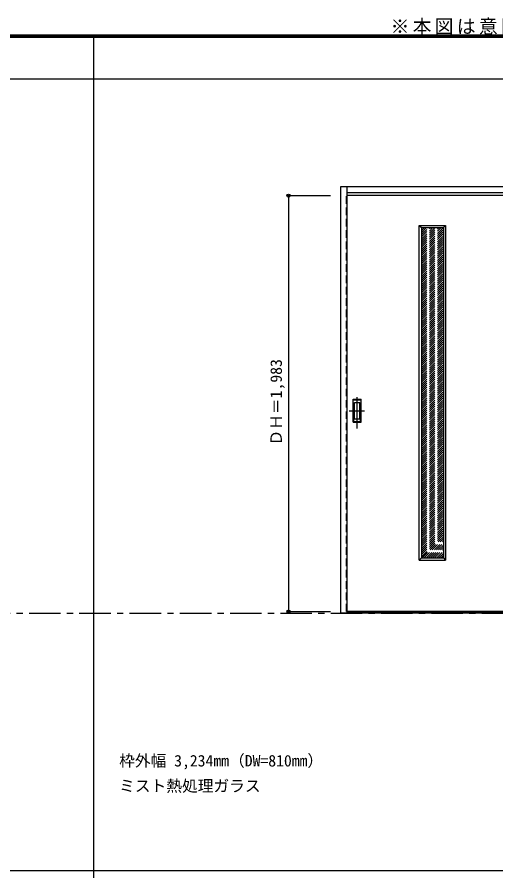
# Model space of a CAD drawing. Units: millimetres, scale not verified. Extents: x -6000 to 5700, y -4307 to 4260.
# Drawn here: x -267 to 2018, y 189 to 4260 of the extents above; entities that cross this region are included whole.
import ezdxf
from ezdxf.enums import TextEntityAlignment as Align

# ---------------------------------------------------------------- set-up
doc = ezdxf.new("R2010")
doc.units = ezdxf.units.MM
doc.header["$LTSCALE"] = 30
doc.header["$PDMODE"] = 32
doc.header["$PDSIZE"] = 15
doc.linetypes.add('CHAIN1', pattern=[8, 5, -1, 1, -1])
doc.linetypes.add('DASHED1', pattern=[1.8, 1.2, -0.6])
for name, color, linetype in [('0-1_通り芯', 7, 'CHAIN1'), ('0-2_扉', 7, 'Continuous'), ('0-4_枠', 3, 'Continuous'), ('0-6_引手', 7, 'Continuous'), ('0-A_文字', 7, 'Continuous'), ('0-B_寸法', 7, 'Continuous'), ('0-C_ハッチ', 4, 'DASHED1'), ('F-1_枠', 6, 'Continuous')]:
    doc.layers.add(name, color=color, linetype=linetype)
doc.styles.add('ＭＳ ゴシック', font='')
doc.styles.get('ＭＳ ゴシック').set_extended_font_data('MS Gothic')

msp = doc.modelspace()

# ---------------------------------------------------------------- linework, layer by layer
at = {"layer": '0-1_通り芯'}
msp.add_line((-5490, 1418), (5690, 1418), dxfattribs=at)
at = {"layer": '0-2_扉', "color": 4, "linetype": 'DASHED1'}
for p, q in [((1305, 1426), (1305, 3409)), ((1308, 3409), (1305, 3409)), ((1308, 1426), (1305, 1426))]:
    msp.add_line(p, q, dxfattribs=at)
at = {"layer": '0-2_扉', "color": 3}
for p, q in [((2115, 3409), (1308, 3409)), ((1662, 3256.5), (1767, 3256.5)), ((1767, 3256.5), (1767, 1681.5)), ((2115, 1426), (1308, 1426))]:
    msp.add_line(p, q, dxfattribs=at)
at = {"layer": '0-2_扉'}
for p, q in [((1652, 3266.5), (1662, 3256.5)), ((1652, 3266.5), (1777, 3266.5)), ((1652, 1671.5), (1652, 3266.5)), ((1777, 3266.5), (1767, 3256.5)), ((1777, 3266.5), (1777, 1671.5)), ((1662, 1681.5), (1652, 1671.5)), ((1652, 1671.5), (1777, 1671.5)), ((1767, 1681.5), (1777, 1671.5))]:
    msp.add_line(p, q, dxfattribs=at)
at = {"layer": '0-2_扉', "color": 3}
msp.add_lwpolyline([(1662, 3256.5), (1662, 1681.5), (1767, 1681.5)], dxfattribs=at)
at = {"layer": '0-4_枠'}
for p, q in [((1278, 1418), (1278, 3453)), ((1278, 3453), (4512, 3453)), ((1308, 1418), (1308, 3453)), ((1308, 3423), (4482, 3423)), ((1308, 1418), (1278, 1418)), ((4482, 1421), (1308, 1421)), ((4482, 1418), (1308, 1418))]:
    msp.add_line(p, q, dxfattribs=at)
at = {"layer": '0-6_引手', "linetype": 'CHAIN1'}
for p, q in [((1356, 2298.27), (1356, 2469.12)), ((1317.93, 2383.5), (1390.43, 2383.5))]:
    msp.add_line(p, q, dxfattribs=at)
at = {"layer": '0-6_引手'}
for p, q in [((1337, 2438.5), (1375, 2438.5)), ((1337, 2328.5), (1337, 2438.5)), ((1343.5, 2422.5), (1368.5, 2422.5)), ((1343.5, 2344.5), (1343.5, 2422.5)), ((1368.5, 2344.5), (1368.5, 2422.5)), ((1375, 2328.5), (1375, 2438.5)), ((1337, 2328.5), (1375, 2328.5)), ((1343.5, 2344.5), (1368.5, 2344.5))]:
    msp.add_line(p, q, dxfattribs=at)
at = {"layer": '0-6_引手', "linetype": 'DASHED1'}
for p, q in [((1372, 2332.5), (1372, 2434.5)), ((1340, 2332.5), (1372, 2332.5))]:
    msp.add_line(p, q, dxfattribs=at)
msp.add_lwpolyline([(1340, 2332.5), (1340, 2434.5), (1372, 2434.5)], dxfattribs=at)
at = {"layer": '0-B_寸法', "color": 4}
for p, q in [((1028, 3409), (1228, 3409)), ((1028, 3409), (1028, 1426)), ((1028, 1426), (1228, 1426))]:
    msp.add_line(p, q, dxfattribs=at)
at = {"layer": '0-B_寸法'}
for p in [(1028, 3409), (1028, 1426)]:
    msp.add_point(p, dxfattribs=at)
at = {"layer": '0-C_ハッチ'}
for p, q in [((1662, 3152.5), (1766, 3256.5)), ((1662, 3162.4), (1756.1, 3256.5)), ((1662, 3172.3), (1746.2, 3256.5)), ((1662, 3182.2), (1736.3, 3256.5)), ((1662, 3192.1), (1726.4, 3256.5)), ((1662, 3202), (1716.5, 3256.5)), ((1662, 3211.9), (1706.6, 3256.5)), ((1662, 3221.8), (1696.7, 3256.5)), ((1662, 3231.7), (1686.8, 3256.5)), ((1662, 3241.6), (1676.9, 3256.5)), ((1662, 3251.5), (1667, 3256.5)), ((1662, 3142.6), (1767, 3247.6)), ((1662, 3132.7), (1767, 3237.7)), ((1662, 3122.8), (1767, 3227.8)), ((1662, 3112.9), (1767, 3217.9)), ((1662, 3103), (1767, 3208)), ((1662, 3093.1), (1767, 3198.1)), ((1662, 3083.2), (1767, 3188.2)), ((1662, 3073.3), (1767, 3178.3)), ((1662, 3063.4), (1767, 3168.4)), ((1662, 3053.51), (1767, 3158.5)), ((1662, 3043.61), (1767, 3148.61)), ((1662, 3033.71), (1767, 3138.71)), ((1662, 3023.81), (1767, 3128.81)), ((1662, 3013.91), (1767, 3118.91)), ((1662, 3004.01), (1767, 3109.01)), ((1662, 2994.11), (1767, 3099.11)), ((1662, 2984.21), (1767, 3089.21)), ((1662, 2974.31), (1767, 3079.31)), ((1662, 2964.41), (1767, 3069.41)), ((1662, 2954.51), (1767, 3059.51)), ((1662, 2944.61), (1767, 3049.61)), ((1662, 2934.71), (1767, 3039.71)), ((1662, 2924.81), (1767, 3029.81)), ((1662, 2914.91), (1767, 3019.91)), ((1662, 2905.01), (1767, 3010.01)), ((1662, 2895.11), (1767, 3000.11)), ((1662, 2885.21), (1767, 2990.21)), ((1662, 2875.31), (1767, 2980.31)), ((1662, 2865.41), (1767, 2970.41)), ((1662, 2855.52), (1767, 2960.52)), ((1662, 2845.62), (1767, 2950.62)), ((1662, 2835.72), (1767, 2940.72)), ((1662, 2825.82), (1767, 2930.82)), ((1662, 2815.92), (1767, 2920.92)), ((1662, 2806.02), (1767, 2911.02)), ((1662, 2796.12), (1767, 2901.12)), ((1662, 2786.22), (1767, 2891.22)), ((1662, 2776.32), (1767, 2881.32)), ((1662, 2766.42), (1767, 2871.42)), ((1662, 2756.52), (1767, 2861.52)), ((1662, 2746.62), (1767, 2851.62)), ((1662, 2736.72), (1767, 2841.72)), ((1662, 2726.82), (1767, 2831.82)), ((1662, 2716.92), (1767, 2821.92)), ((1662, 2707.02), (1767, 2812.02)), ((1662, 2697.12), (1767, 2802.12)), ((1662, 2687.22), (1767, 2792.22)), ((1662, 2677.32), (1767, 2782.32)), ((1662, 2667.42), (1767, 2772.42)), ((1662, 2657.53), (1767, 2762.53)), ((1662, 2647.63), (1767, 2752.63)), ((1662, 2637.73), (1767, 2742.73)), ((1662, 2627.83), (1767, 2732.83)), ((1662, 2617.93), (1767, 2722.93)), ((1662, 2608.03), (1767, 2713.03)), ((1662, 2598.13), (1767, 2703.13)), ((1662, 2588.23), (1767, 2693.23)), ((1662, 2578.33), (1767, 2683.33)), ((1662, 2568.43), (1767, 2673.43)), ((1662, 2558.53), (1767, 2663.53)), ((1662, 2548.63), (1767, 2653.63)), ((1662, 2538.73), (1767, 2643.73)), ((1662, 2528.83), (1767, 2633.83)), ((1662, 2518.93), (1767, 2623.93)), ((1662, 2509.03), (1767, 2614.03)), ((1662, 2499.13), (1767, 2604.13)), ((1662, 2489.23), (1767, 2594.23)), ((1662, 2479.33), (1767, 2584.33)), ((1662, 2469.44), (1767, 2574.43)), ((1662, 2459.54), (1767, 2564.54)), ((1662, 2449.64), (1767, 2554.64)), ((1662, 2439.74), (1767, 2544.74)), ((1662, 2429.84), (1767, 2534.84)), ((1662, 2419.94), (1767, 2524.94)), ((1662, 2410.04), (1767, 2515.04)), ((1662, 2400.14), (1767, 2505.14)), ((1662, 2390.24), (1767, 2495.24)), ((1662, 2380.34), (1767, 2485.34)), ((1662, 2370.44), (1767, 2475.44)), ((1662, 2360.54), (1767, 2465.54)), ((1662, 2350.64), (1767, 2455.64)), ((1662, 2340.74), (1767, 2445.74)), ((1662, 2330.84), (1767, 2435.84)), ((1662, 2320.94), (1767, 2425.94)), ((1662, 2311.04), (1767, 2416.04)), ((1662, 2301.14), (1767, 2406.14)), ((1662, 2291.24), (1767, 2396.24)), ((1662, 2281.34), (1767, 2386.34)), ((1662, 2271.45), (1767, 2376.44)), ((1662, 2261.55), (1767, 2366.55)), ((1662, 2251.65), (1767, 2356.65)), ((1662, 2241.75), (1767, 2346.75)), ((1662, 2231.85), (1767, 2336.85)), ((1662, 2221.95), (1767, 2326.95)), ((1662, 2212.05), (1767, 2317.05)), ((1662, 2202.15), (1767, 2307.15)), ((1662, 2192.25), (1767, 2297.25)), ((1662, 2182.35), (1767, 2287.35)), ((1662, 2172.45), (1767, 2277.45)), ((1662, 2162.55), (1767, 2267.55)), ((1662, 2152.65), (1767, 2257.65)), ((1662, 2142.75), (1767, 2247.75)), ((1662, 2132.85), (1767, 2237.85)), ((1662, 2122.95), (1767, 2227.95)), ((1662, 2113.05), (1767, 2218.05)), ((1662, 2103.15), (1767, 2208.15)), ((1662, 2093.25), (1767, 2198.25)), ((1662, 2083.35), (1767, 2188.35)), ((1662, 2073.46), (1767, 2178.45)), ((1662, 2063.56), (1767, 2168.56)), ((1662, 2053.66), (1767, 2158.66)), ((1662, 2043.76), (1767, 2148.76)), ((1662, 2033.86), (1767, 2138.86)), ((1662, 2023.96), (1767, 2128.96)), ((1662, 2014.06), (1767, 2119.06)), ((1662, 2004.16), (1767, 2109.16)), ((1662, 1994.26), (1767, 2099.26)), ((1662, 1984.36), (1767, 2089.36)), ((1662, 1974.46), (1767, 2079.46)), ((1662, 1964.56), (1767, 2069.56)), ((1662, 1954.66), (1767, 2059.66)), ((1662, 1944.76), (1767, 2049.76)), ((1662, 1934.86), (1767, 2039.86)), ((1662, 1924.96), (1767, 2029.96)), ((1662, 1915.06), (1767, 2020.06)), ((1662, 1905.16), (1767, 2010.16)), ((1662, 1895.26), (1767, 2000.26)), ((1662, 1885.36), (1767, 1990.36)), ((1662, 1875.47), (1767, 1980.47)), ((1662, 1865.57), (1767, 1970.57)), ((1662, 1855.67), (1767, 1960.67)), ((1662, 1845.77), (1767, 1950.77)), ((1662, 1835.87), (1767, 1940.87)), ((1662, 1825.97), (1767, 1930.97)), ((1662, 1816.07), (1767, 1921.07)), ((1662, 1806.17), (1767, 1911.17)), ((1662, 1796.27), (1767, 1901.27)), ((1662, 1786.37), (1767, 1891.37)), ((1662, 1776.47), (1767, 1881.47)), ((1662, 1766.57), (1767, 1871.57)), ((1662, 1756.67), (1767, 1861.67)), ((1662, 1746.77), (1767, 1851.77)), ((1662, 1736.87), (1767, 1841.87)), ((1662, 1726.97), (1767, 1831.97)), ((1662, 1717.07), (1767, 1822.07)), ((1662, 1707.17), (1767, 1812.17)), ((1662, 1697.27), (1767, 1802.27)), ((1662, 1687.37), (1767, 1792.37)), ((1666.02, 1681.5), (1767, 1782.48)), ((1675.92, 1681.5), (1767, 1772.58)), ((1685.82, 1681.5), (1767, 1762.68)), ((1695.72, 1681.5), (1767, 1752.78)), ((1705.62, 1681.5), (1767, 1742.88)), ((1715.52, 1681.5), (1767, 1732.98)), ((1725.42, 1681.5), (1767, 1723.08)), ((1735.32, 1681.5), (1767, 1713.18)), ((1745.22, 1681.5), (1767, 1703.28)), ((1755.12, 1681.5), (1767, 1693.38))]:
    msp.add_line(p, q, dxfattribs=at)
at = {"layer": 'F-1_枠'}
for p, q in [((-6000, 4175), (5700, 4175)), ((-6000, 4170), (5700, 4170)), ((-6000, 4165), (5700, 4165)), ((100, -3790), (100, 4175)), ((-6000, 3965), (5700, 3965)), ((-6000, 190.5), (5700, 190.5))]:
    msp.add_line(p, q, dxfattribs=at)

# ---------------------------------------------------------------- texts
at = {"layer": '0-A_文字', "style": 'ＭＳ ゴシック'}
for s, p in [('枠外幅 3,234mm（DW=810mm）', (220, 670.5)), ('ミスト熱処理ガラス', (220, 550.5))]:
    msp.add_text(s, height=54.99, dxfattribs=at).set_placement(p, align=Align.BOTTOM_LEFT)
at = {"layer": '0-A_文字', "insert": (1515, 4175), "char_height": 65.98, "attachment_point": 7, "style": 'ＭＳ ゴシック'}
msp.add_mtext('\\T1.17;※本図は意匠確認用です。\u3000表記の簡略化している部位がございますのでご注意下さい。', dxfattribs=at)
at = {"layer": '0-B_寸法', "style": 'ＭＳ ゴシック'}
msp.add_text('ＤＨ＝1,983', height=54.99, rotation=90, dxfattribs=at).set_placement((1013, 2217.25), align=Align.BOTTOM_LEFT)

doc.saveas('drawing.dxf')
